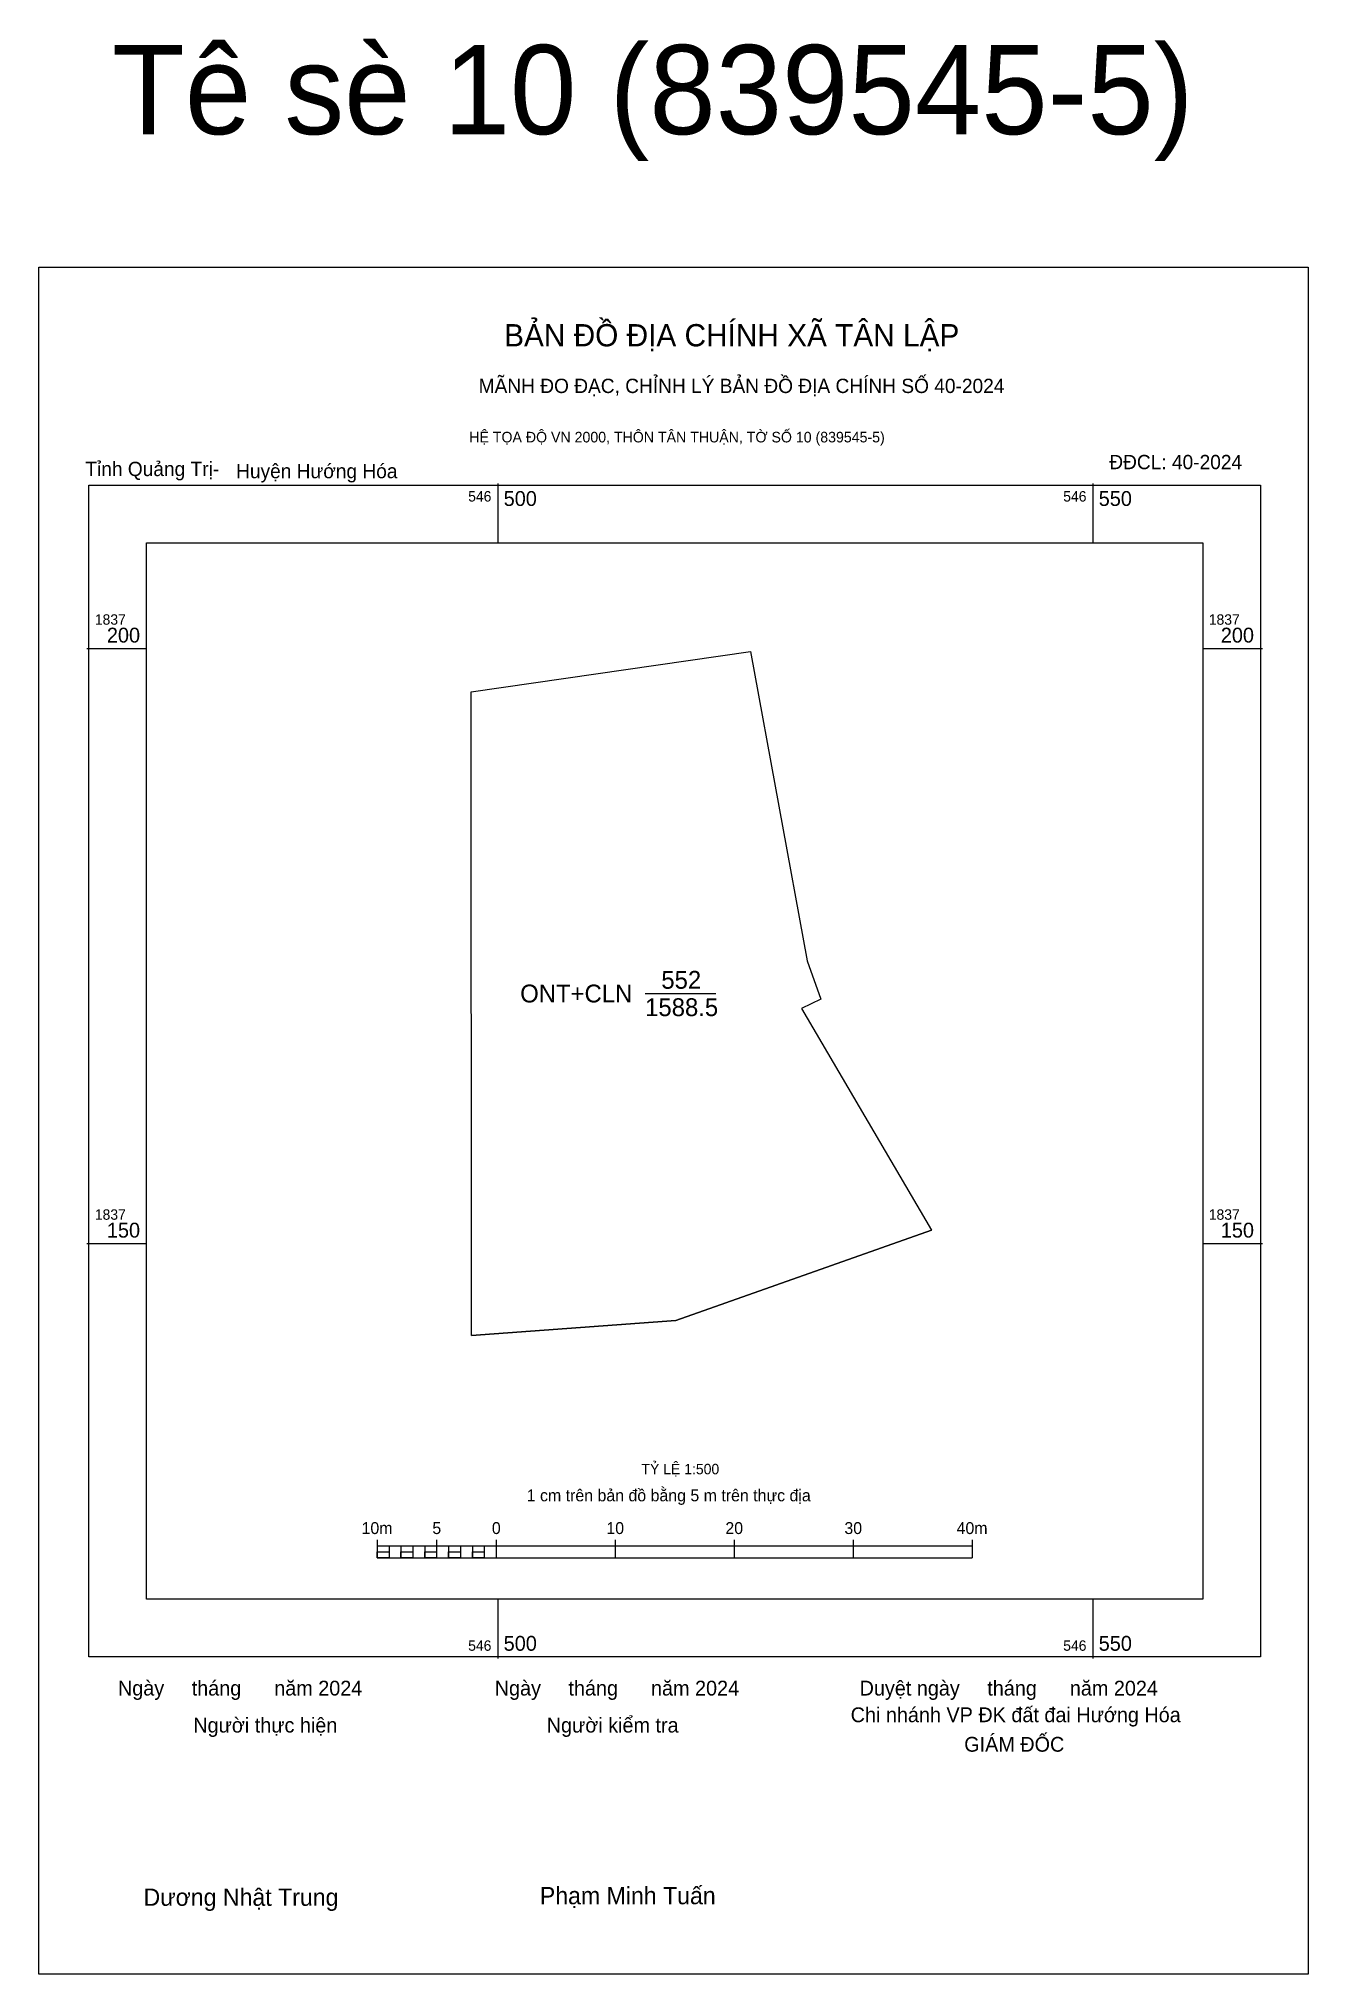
# Model space of a CAD drawing. Extents: x 546461 to 546568, y 1837089 to 1837251.
import ezdxf

# ---------------------------------------------------------------- set-up
doc = ezdxf.new("R2010")
doc.units = 0
for name, color, linetype in [('Level 10', 7, 'Continuous'), ('Level 13', 7, 'Continuous'), ('Level 15', 7, 'Continuous'), ('Level 23', 7, 'Continuous'), ('Level 27', 7, 'Continuous'), ('Level 6', 7, 'Continuous'), ('Level 62', 7, 'Continuous'), ('Level 63', 7, 'Continuous'), ('Level 9', 7, 'Continuous')]:
    doc.layers.add(name, color=color, linetype=linetype)

msp = doc.modelspace()

# ---------------------------------------------------------------- linework, layer by layer
at = {"layer": 'Level 10'}
msp.add_line((546512.39, 1837171.01), (546518.34, 1837171.01), dxfattribs=at)
msp.add_lwpolyline([(546497.8, 1837142.26), (546497.78, 1837196.35), (546521.24, 1837199.76), (546526, 1837173.77), (546527.15, 1837170.54), (546525.52, 1837169.75), (546536.46, 1837151.12), (546514.98, 1837143.52)], close=True, dxfattribs=at)
at = {"layer": 'Level 15'}
msp.add_lwpolyline([(546461.43, 1837232.05), (546568.11, 1837232.05), (546568.11, 1837088.6), (546461.43, 1837088.6)], close=True, dxfattribs=at)
at = {"layer": 'Level 23'}
msp.add_lwpolyline([(546497.8, 1837142.26), (546514.98, 1837143.52), (546536.46, 1837151.12)], dxfattribs=at)
at = {"layer": 'Level 27'}
for p, q in [((546497.78, 1837196.35), (546497.78, 1837196.36)), ((546527.15, 1837170.54), (546527.15, 1837170.54)), ((546536.46, 1837151.12), (546536.46, 1837151.12))]:
    msp.add_line(p, q, dxfattribs=at)
at = {"layer": 'Level 62'}
msp.add_lwpolyline([(546470.49, 1837208.88), (546559.25, 1837208.88), (546559.25, 1837120.13), (546470.49, 1837120.13)], close=True, dxfattribs=at)
at = {"layer": 'Level 63'}
for p, q in [((546500, 1837213.88), (546500, 1837208.88)), ((546550, 1837213.88), (546550, 1837208.88)), ((546465.49, 1837200), (546470.49, 1837200)), ((546559.25, 1837200), (546564.25, 1837200)), ((546465.49, 1837150), (546470.49, 1837150)), ((546559.25, 1837150), (546564.25, 1837150)), ((546489.87, 1837125.09), (546489.87, 1837123.59)), ((546489.87, 1837124.59), (546539.87, 1837124.59)), ((546490.87, 1837124.59), (546490.87, 1837123.59)), ((546491.87, 1837124.59), (546491.87, 1837123.59)), ((546492.87, 1837124.59), (546492.87, 1837123.59)), ((546493.87, 1837124.59), (546493.87, 1837123.59)), ((546494.87, 1837125.09), (546494.87, 1837123.59)), ((546494.87, 1837124.59), (546494.87, 1837123.59)), ((546495.87, 1837124.59), (546495.87, 1837123.59)), ((546496.87, 1837124.59), (546496.87, 1837123.59)), ((546497.87, 1837124.59), (546497.87, 1837123.59)), ((546498.87, 1837124.59), (546498.87, 1837123.59)), ((546499.87, 1837125.09), (546499.87, 1837123.59)), ((546499.87, 1837124.59), (546499.87, 1837123.59)), ((546509.87, 1837125.09), (546509.87, 1837123.59)), ((546519.87, 1837125.09), (546519.87, 1837123.59)), ((546529.87, 1837125.09), (546529.87, 1837123.59)), ((546539.87, 1837125.09), (546539.87, 1837123.59)), ((546489.87, 1837123.59), (546539.87, 1837123.59)), ((546500, 1837120.13), (546500, 1837115.13)), ((546550, 1837120.13), (546550, 1837115.13))]:
    msp.add_line(p, q, dxfattribs=at)
for points in [[(546465.65, 1837213.73), (546564.09, 1837213.73), (546564.09, 1837115.28), (546465.65, 1837115.28)], [(546489.87, 1837124.09), (546490.87, 1837124.09), (546490.87, 1837123.59), (546489.87, 1837123.59)], [(546489.87, 1837124.09), (546490.87, 1837124.09), (546490.87, 1837123.59), (546489.87, 1837123.59)], [(546491.87, 1837124.09), (546492.87, 1837124.09), (546492.87, 1837123.59), (546491.87, 1837123.59)], [(546493.87, 1837124.09), (546494.87, 1837124.09), (546494.87, 1837123.59), (546493.87, 1837123.59)], [(546495.87, 1837124.09), (546496.87, 1837124.09), (546496.87, 1837123.59), (546495.87, 1837123.59)], [(546497.87, 1837124.09), (546498.87, 1837124.09), (546498.87, 1837123.59), (546497.87, 1837123.59)]]:
    msp.add_lwpolyline(points, close=True, dxfattribs=at)

# ---------------------------------------------------------------- texts
at = {"layer": 'Level 13'}
for s, p in [('ONT+CLN', (546501.89, 1837170.26)), ('552', (546513.75, 1837171.41)), ('1588.5', (546512.39, 1837169.11))]:
    msp.add_text(s, height=1.5, dxfattribs=at).set_placement(p)
at = {"layer": 'Level 6'}
msp.add_text('TỶ LỆ 1:500', height=0.879, dxfattribs=at).set_placement((546512.08, 1837130.61))
at = {"layer": 'Level 63'}
for s, height, p in [('Tê sè 10 (839545-5)', 7.5, (546467.59, 1837243.22)), ('BẢN ĐỒ ĐỊA CHÍNH XÃ TÂN LẬP', 1.8718, (546500.54, 1837225.39)), ('MÃNH ĐO ĐẠC, CHỈNH LÝ BẢN ĐỒ ĐỊA CHÍNH SỐ 40-2024', 1.2011, (546498.4, 1837221.47)), ('HỆ TỌA ĐỘ VN 2000, THÔN TÂN THUẬN, TỜ SỐ 10 (839545-5)', 0.8891, (546497.61, 1837217.32)), ('546', 0.875, (546497.52, 1837212.35)), ('500', 1.25, (546500.5, 1837211.98)), ('546', 0.875, (546547.52, 1837212.35)), ('550', 1.25, (546550.5, 1837211.98)), ('1837', 0.875, (546466.15, 1837202)), ('1837', 0.875, (546559.75, 1837202)), ('200', 1.25, (546467.16, 1837200.5)), ('200', 1.25, (546560.76, 1837200.5)), ('1837', 0.875, (546466.15, 1837152)), ('1837', 0.875, (546559.75, 1837152)), ('150', 1.25, (546467.16, 1837150.5)), ('150', 1.25, (546560.76, 1837150.5)), ('1 cm trên bản đồ bằng 5 m trên thực địa', 1, (546502.44, 1837128.34)), ('10m', 1, (546488.56, 1837125.59)), ('5', 1, (546494.51, 1837125.59)), ('0', 1, (546499.51, 1837125.59)), ('10', 1, (546509.13, 1837125.59)), ('20', 1, (546519.13, 1837125.59)), ('30', 1, (546529.13, 1837125.59)), ('40m', 1, (546538.56, 1837125.59)), ('546', 0.875, (546497.52, 1837115.78)), ('500', 1.25, (546500.5, 1837115.78)), ('546', 0.875, (546547.52, 1837115.78)), ('550', 1.25, (546550.5, 1837115.78)), ('Ngày     tháng      năm 2024', 1.2442, (546468.09, 1837112.02)), ('Ngày     tháng      năm 2024', 1.2442, (546499.75, 1837112.02)), ('Duyệt ngày     tháng      năm 2024', 1.2442, (546530.41, 1837112.02)), ('Người thực hiện', 1.2442, (546474.42, 1837108.91)), ('Người kiểm tra', 1.2442, (546504.12, 1837108.91)), ('Chi nhánh VP ĐK đất đai Hướng Hóa', 1.2442, (546529.66, 1837109.78)), ('GIÁM ĐỐC', 1.244, (546539.2, 1837107.3)), ('Dương Nhật Trung', 1.4512, (546470.24, 1837094.35)), ('Phạm Minh Tuấn', 1.4512, (546503.54, 1837094.48))]:
    msp.add_text(s, height=height, dxfattribs=at).set_placement(p)
at = {"layer": 'Level 9'}
for s, p in [('Tỉnh Quảng Trị-', (546465.35, 1837214.49)), ('ĐĐCL: 40-2024', (546551.39, 1837215.07)), ('Huyện Hướng Hóa', (546478.02, 1837214.31))]:
    msp.add_text(s, height=1.2011, dxfattribs=at).set_placement(p)

doc.saveas('drawing.dxf')
